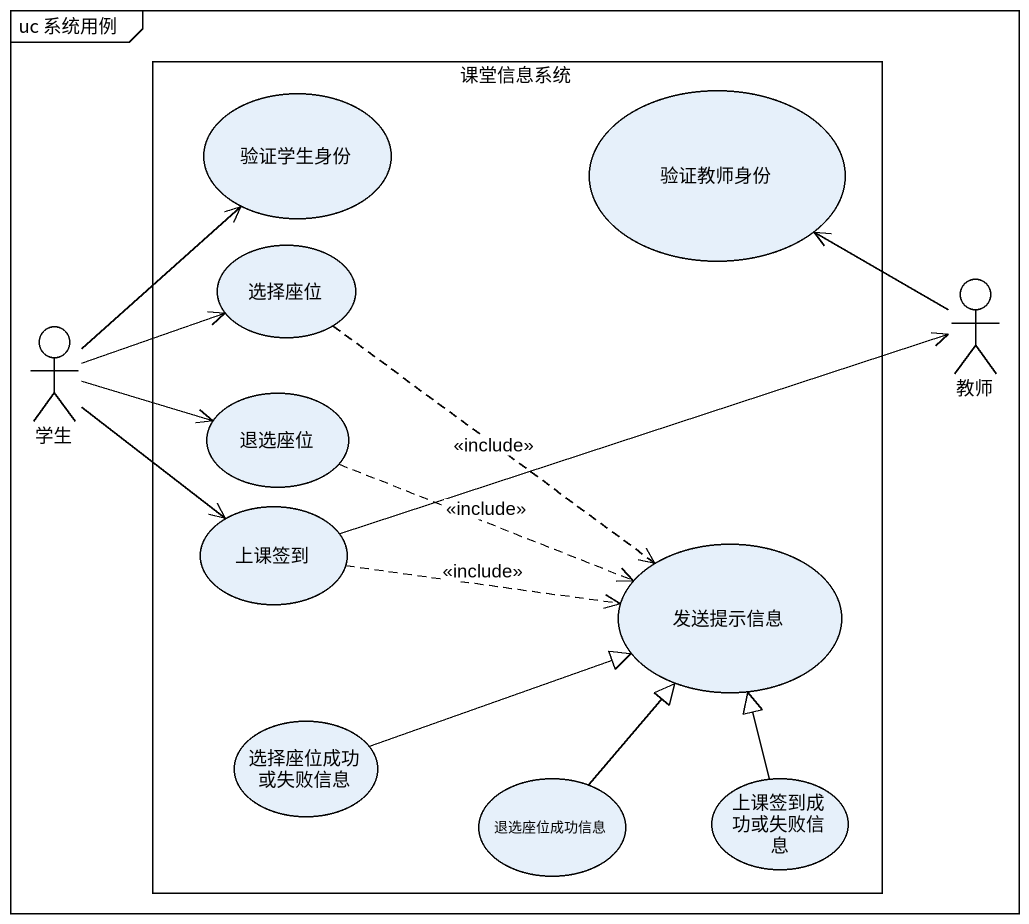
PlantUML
@startuml
mainframe uc 系统用例
rectangle 课堂信息系统 {
  usecase 验证学生身份
  usecase 验证教师身份
  usecase 选择座位
  usecase 退选座位
  usecase 上课签到
  usecase 发送提示信息
  usecase 选择座位成功或失败信息
  usecase 退选座位成功信息
  usecase 上课签到成功或失败信息
}
actor 教师
actor 学生
选择座位 ..> 发送提示信息 : <<include>>
教师 -up-> 验证教师身份
学生 -up-> 验证学生身份
学生 -right-> 选择座位
学生 -right-> 退选座位
学生 --> 上课签到
退选座位 .right.> 发送提示信息 : <<include>>
上课签到 -right-> 教师
上课签到 .right.> 发送提示信息 : <<include>>
选择座位成功或失败信息 -right-|> 发送提示信息
退选座位成功信息 -up-|> 发送提示信息
上课签到成功或失败信息 -up-|> 发送提示信息
@enduml
